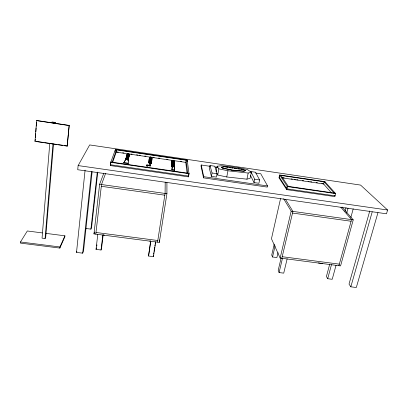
<?xml version="1.0" encoding="UTF-8"?>
<svg xmlns="http://www.w3.org/2000/svg" width="408" height="408" viewBox="0 0 408 408"><rect width="100%" height="100%" fill="white"/><g stroke="black" fill="none" stroke-linecap="round" stroke-linejoin="round"><path stroke-width="0.61" d="M103.816 173.201L99.623 184.268L93.962 233.896L159.324 242.383L166.923 193.708L166.923 182.356M150.067 163.639C147.849 163.098 148.798 157.947 150.215 157.08C153.372 156.652 151.291 161.517 151.455 162.899L151.281 163.18L151.404 161.986M150.037 163.99C146.87 162.476 152.281 159.605 151.215 163.358L150.328 163.996M149.226 161.966L149.149 162.511C149.665 161.231 151.796 162.078 151.215 163.358M149.43 158.039L149.241 161.063M151.455 162.899C152.215 161.206 149.19 160.375 148.951 162.2M165.199 182.111L165.082 193.453L157.539 242.148M173.9 166.755C174.915 165.362 175.256 161.022 173.155 160.298C170.304 160.456 172.502 164.704 171.916 166.199L172.319 166.724M171.916 166.199C171.161 164.256 174.716 163.878 174.415 165.934M174.012 166.954C175.629 164.409 171.034 163.965 172.12 166.678L172.462 167.122M172.12 166.678C171.477 165.026 174.496 164.71 174.242 166.449M174.226 161.374L173.956 162.272M174.221 165.628L173.992 166.408M159.324 242.383L159.406 239.909M150.649 241.006L148.548 256.025L153.439 256.642L153.525 255.082M42.361 232.917L27.321 230.979L20.476 241.985L20.4 243.102L59.854 248.069L64.816 236.88L64.918 235.814L46.119 233.396M35.001 141.367L36.649 120.493L69.181 125.424L67.182 146.11L35.001 141.367L35.282 139.337M35.419 137.455L35.69 133.681M35.828 131.799L36.103 128.03M36.241 126.143L36.516 122.374M49.761 143.545L42.05 238.15L45.084 238.532L45.701 237.359L53.519 144.034M171.936 169.932L172.288 165.969L174.073 166.229L174.639 169.927L174.578 170.32L171.936 169.932L172.288 165.969M45.084 238.532L52.974 144.019M55.223 123.721L55.33 122.451L52.097 121.961L51.469 122.594L54.718 123.083L55.33 122.451M67.182 146.11L69.181 125.424M59.854 248.069L59.956 246.968L64.918 235.814M78.132 165.582L77.719 169.733L386.488 213.797L387.6 210.013L360.58 185.084L89.668 144.932L78.132 165.582L387.6 210.013M151.465 161.935L151.878 157.779M151.546 162.583L151.965 158.09M151.22 162.542L151.276 162.007M151.291 161.644L151.715 157.498M151.582 160.191L151.873 158.722M151.052 161.41L151.48 157.264M150.863 163.792L150.919 163.251M151.077 162.297L151.133 161.762M92.126 171.804L83.569 250.619L82.697 253.169L76.515 252.394L85.088 170.131M150.266 166.01L150.348 165.398L146.875 164.893L146.793 165.505L150.266 166.01L150.618 162.797L149.818 162.68L149.761 163.062M150.756 161.236L151.19 157.095M150.873 162.093L150.929 161.558M150.623 161.951L150.679 161.415M82.697 253.169L91.514 171.691M150.343 161.869L150.399 161.339M150.424 161.145L150.868 157.009M149.818 162.68L149.476 165.668L149.532 165.276M149.756 163.909L149.818 163.368M150.052 161.864L150.108 161.333M150.083 161.14L150.537 157.004M85.961 228.48L90.913 229.128L97.282 172.12M149.751 161.216L150.215 157.08M149.506 163.766L149.364 163.027L149.303 163.567M149.772 161.93L149.828 161.4M97.726 172.584L91.621 227.047L90.913 229.128M149.456 161.374L149.925 157.233M149.517 162.068L149.578 161.532M95.798 234.136L101.51 184.533L105.585 173.456M149.083 163.047L149.149 162.231M149.211 161.604L149.685 157.457M149.16 163.317L149.221 162.782M149.313 162.262L149.369 161.726M103.168 234.84L101.597 247.957L101.041 250.007L96.038 249.375L97.798 234.248M96.783 246.075L96.931 244.826M148.946 162.532L149.517 157.733M110.379 165.566L110.762 162.343L115.423 149.435L187.211 160.064L189.006 173.706L188.481 176.858L110.379 165.566L110.803 164.373M101.041 250.007L102.847 234.906M115.112 151.399L115.423 149.435M146.824 165.281L146.727 166.036L147.548 166.158L147.665 165.23L147.609 165.623M146.727 166.036L146.875 164.893M123.777 162.925L125.817 159.166L128.245 159.523L128.341 163.593L123.777 162.925L125.817 159.166M128.245 159.523L128.245 161.135M147.548 166.158L147.604 165.765L146.783 165.643M150.562 163.18L150.618 162.797M148.548 256.025L150.787 241.133M153.648 253.944L153.836 252.715M154.025 251.486L154.688 247.177M154.877 245.947L155.066 244.713M155.254 243.484L155.443 242.255M153.439 256.642L155.729 241.771M174.073 166.229L174.578 170.32M187.032 161.16L187.211 160.064M187.068 161.461L187.252 160.364L115.316 149.716M209.993 166.291L201.215 165L201.027 166.092L203.536 177.857L267.332 187.094L267.582 185.951L260.758 173.777L255.745 173.038M203.536 177.857L203.74 176.69L201.215 165M210.018 165.515L209.437 168.759L211.431 176.373L216.419 177.097L217.041 173.721L214.797 166.219L210.018 165.515L212.043 172.992L211.431 176.373M216.082 171.737L217.092 166.234L221.534 165.74L237.563 167.535L247.376 169.565L251.354 172.196L250.104 178.281L246.932 179.173L226.761 176.975L217.709 175.047L216.837 173.696M217.709 175.047L218.856 168.851L217.092 166.234M221.58 167.234L224.675 166.597L242.005 169.213L245.754 170.534L243.739 171.284L231.377 170.059L222.855 168.254L221.58 167.234L224.64 166.785M222.855 168.254L221.615 167.045M226.761 176.975L227.945 170.774L248.181 173.038L251.354 172.196M231.377 170.059L243.775 171.095L245.754 170.534M232.983 168.106L231.759 168.081M245.713 170.717L242.005 169.213M246.932 179.173L248.181 173.038M254 182.56L254.694 179.224L250.787 171.533L255.484 172.227L259.605 179.943L258.901 183.274L254 182.56L250.41 175.297M279.638 174.961L279.001 177.822L286.707 189.613L334.866 196.59L335.641 193.601L324.87 181.647L279.638 174.961L287.405 186.578L286.707 189.613M279.378 177.439L279.852 175.292L325.171 181.983M280.536 198.696L271.458 238.756L280.148 258.065L340.568 265.909L353.231 219.851L342.037 207.029M286.635 188.481L287.155 186.211L335.3 193.219M274.247 244.081L271.728 255.071L272.539 256.989L276.899 257.555L278.042 252.644M272.539 256.989L275.079 245.922M280.148 258.065L291.169 211.145L283.657 198.767M281.092 258.065L278.19 270.397L279.098 272.559L283.728 273.146L287.15 258.835M281.841 258.284L292.908 211.39L285.631 199.537M279.098 272.559L282.484 258.228M127.959 160.033L129.489 154.78C129.29 152.99 126.286 153.653 127.031 155.366M128.199 159.803L129.489 154.78M129.402 154.464L127.903 160.211C128.994 158.794 126.143 157.615 125.894 159.375C125.746 157.029 129.346 158.029 128.046 159.972M127.893 158.901L128.025 158.375M128.367 159.523L128.189 158.258L129.229 154.178M128.041 159.145L128.173 158.62M127.684 158.697L127.816 158.171M128.189 158.258L127.939 158.018L128.989 153.949M127.429 158.549L127.566 158.024M127.939 158.018L127.643 157.845L128.698 153.78M125.929 159.472L126.087 158.217L127.306 157.753L128.372 153.689M127.143 158.472L127.281 157.947M126.959 157.748L128.036 153.683M126.852 158.467L126.99 157.942M126.317 158.666L126.454 158.141M126.628 157.825L127.714 153.76M126.567 158.534L126.709 158.008M126.108 158.865L126.251 158.34M126.332 157.988L127.424 153.913M329.659 264.374L326.405 276.527L327.695 278.71L332.224 279.286L336.049 265.236M345.02 211.339L346.01 207.657M327.695 278.71L331.48 264.639M125.832 158.819L127.021 154.413M125.837 159.151L127.189 154.137M346.718 213.027L348.044 208.116M126.108 158.579L126.113 159.401M128.255 159.171L127.832 159.875M129.489 155.101L129.239 155.688M350.86 217.428L353.206 208.855M338.915 265.695L351.538 219.611L340.853 207.274M369.77 210.967L349.024 284.08L350.824 286.819L356.317 287.507L377.961 212.66M350.824 286.819L372.224 211.839M96.038 249.375L96.487 247.84M93.962 233.896L94.544 232.086M112.486 162.823L116.214 152.133L116.484 149.889L112.154 162.19M76.515 252.394L76.888 251.374M150.741 163.567L151.042 163.409M234.151 168.443L236.558 168.739M237.757 168.881L239.562 169.106M240.766 169.254L241.97 169.397M20.476 241.985L59.956 246.968M95.987 232.468L157.794 240.511M282.214 256.709L339.339 264.144M103.28 235.013L104.453 235.166M149.654 241.036L150.807 241.184M318.383 262.941L322.662 263.497M99.623 184.268L166.923 193.708M291.169 211.145L353.231 219.851M101.306 186.298L164.812 195.187M292.516 213.058L351.084 221.253M212.043 172.992L217.041 173.721M254.694 179.224L259.605 179.943M146.849 165.113L150.322 165.617M147.4 165.368L150.292 165.786M123.828 162.532L128.393 163.195M171.998 169.544L174.639 169.927M287.405 186.578L335.641 193.601M110.762 162.343L189.006 173.706M203.74 176.69L267.582 185.951M117.035 151.949L118.294 152.133M122.696 152.786L123.956 152.969M130.871 153.989L132.131 154.178M136.532 154.826L137.792 155.014M139.052 155.198L140.306 155.382M144.713 156.035L145.967 156.218M152.888 157.238L154.142 157.427M158.549 158.075L159.803 158.263M166.724 159.283L167.984 159.467M180.56 161.323L181.82 161.512M116.306 152.143L185.63 162.374M215.006 167.03L217.515 167.402M282.923 177.664L284.177 177.847M291.082 178.862L292.337 179.051M294.219 179.326L295.474 179.51M296.728 179.699L297.983 179.882M302.374 180.53L303.629 180.713M308.025 181.361L309.279 181.545M310.534 181.728L311.788 181.917M316.18 182.565L317.434 182.748M321.83 183.396L323.085 183.58M36.404 141.408L43.34 142.428M44.599 142.616L49.011 143.264M50.271 143.453L57.207 144.473M58.466 144.656L62.878 145.309M64.138 145.493L67.289 145.957M281.892 177.806L324.013 184.013M36.506 120.615L69.074 125.552M225.231 166.892L228.2 167.433M229.388 167.647L230.576 167.867M222.89 168.065L231.412 169.871M218.856 168.851L227.945 170.774M127.306 157.753L127.643 157.845M172.105 166.127L172.441 166.571M334.157 193.05L324.095 181.825L323.564 183.947L331.49 192.928M334.718 195.458L335.06 195.845L286.885 188.858L279.159 177.108M280.954 175.45L288.323 186.38M171.788 161.951L171.946 162.231M188.317 175.593L188.481 176.858M187.731 173.171L186.119 160.196L185.757 162.389L187.037 173.028M174.145 161.063L174.344 165.286M174.124 161.996L174.323 166.245M173.986 160.783L174.175 165M174.155 165.357L174.18 165.903M174.012 163.486L174.165 166.714M174.017 165.113L174.037 165.658M173.757 160.553L173.941 164.766M173.818 164.914L173.839 165.459M173.471 160.385L173.65 164.592M173.568 164.771L173.594 165.316M173.155 160.298L173.324 164.506M173.293 164.694L173.313 165.235M172.824 160.288L172.982 164.495M173.007 164.689L173.028 165.23M172.727 164.756L172.747 165.296M172.502 160.364L172.655 164.577M172.477 164.888L172.492 165.434M172.212 160.523L172.355 164.735M172.268 165.082L172.288 165.623M172.242 166.372L172.263 166.918M171.977 160.742L172.11 164.959M172.12 165.316L172.135 165.862M172.038 165.582L172.054 166.408M171.804 161.017L171.936 165.24M171.712 161.323L171.834 165.883M110.884 162.007L110.476 164.761L188.608 176.067L188.96 173.349L110.884 162.007"/></g></svg>
